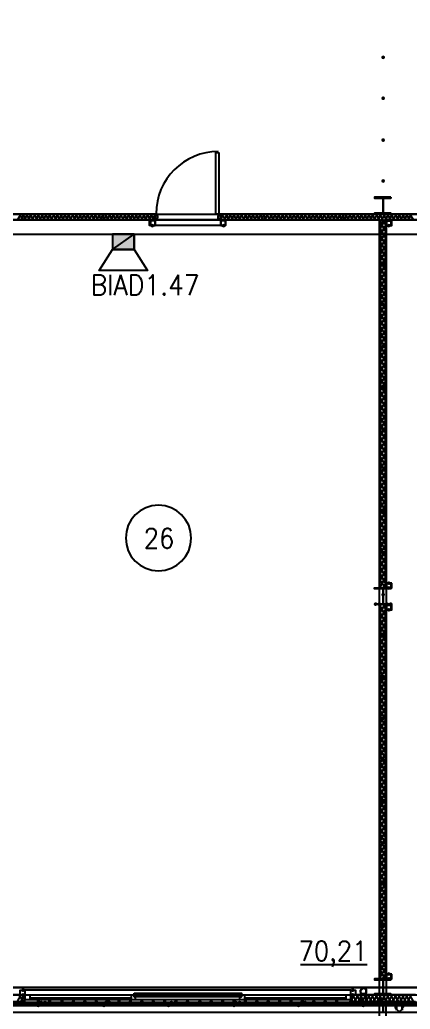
# Model space of a CAD drawing. Header units: millimetres. Extents: x 0 to 420, y 0 to 297.
# Drawn here: x 347.83 to 365.23, y 103.5 to 147.55 of the extents above; entities that cross this region are included whole.
import ezdxf

# ---------------------------------------------------------------- set-up
doc = ezdxf.new("R2010")
doc.units = ezdxf.units.MM
doc.layers.get('0').update_dxf_attribs({"linetype": 'CONTINUOUS'})
doc.styles.get("Standard").update_dxf_attribs({"font": 'STANDARD'})

msp = doc.modelspace()

# ---------------------------------------------------------------- hatches: boundary and pattern name
at = {"true_color": 0x000007}
for points in [[(364.109, 145.880667), (364.084129, 145.820871), (364.024333, 145.796), (363.964538, 145.820871), (363.939667, 145.880667), (363.964537, 145.940462), (364.024333, 145.965333), (364.084129, 145.940463)], [(364.109, 144.060333), (364.084129, 144.000537), (364.024333, 143.975667), (363.964538, 144.000537), (363.939667, 144.060333), (363.964537, 144.120129), (364.024333, 144.145), (364.084129, 144.120129)], [(364.109, 142.197667), (364.084129, 142.137871), (364.024333, 142.113), (363.964538, 142.137871), (363.939667, 142.197667), (363.964537, 142.257462), (364.024333, 142.282333), (364.084129, 142.257463)], [(364.109, 140.377333), (364.084129, 140.317537), (364.024333, 140.292667), (363.964538, 140.317537), (363.939667, 140.377333), (363.964537, 140.437129), (364.024333, 140.462), (364.084129, 140.437129)], [(353.822, 138.387667), (353.797129, 138.327871), (353.737333, 138.303), (353.677538, 138.327871), (353.652667, 138.387667), (353.677537, 138.447462), (353.737333, 138.472333), (353.797129, 138.447463)], [(356.997, 138.387667), (356.972129, 138.327871), (356.912333, 138.303), (356.852538, 138.327871), (356.827667, 138.387667), (356.852537, 138.447462), (356.912333, 138.472333), (356.972129, 138.447463)], [(364.109, 138.557), (364.084129, 138.497204), (364.024333, 138.472333), (363.964538, 138.497204), (363.939667, 138.557), (363.964537, 138.616796), (364.024333, 138.641667), (364.084129, 138.616796)], [(364.363, 138.387667), (364.338129, 138.327871), (364.278333, 138.303), (364.218538, 138.327871), (364.193667, 138.387667), (364.218537, 138.447462), (364.278333, 138.472333), (364.338129, 138.447463)], [(364.109, 136.694333), (364.084129, 136.634537), (364.024333, 136.609667), (363.964538, 136.634537), (363.939667, 136.694333), (363.964537, 136.754129), (364.024333, 136.779), (364.084129, 136.754129)], [(364.109, 134.874), (364.084129, 134.814204), (364.024333, 134.789333), (363.964538, 134.814204), (363.939667, 134.874), (363.964537, 134.933796), (364.024333, 134.958667), (364.084129, 134.933796)], [(364.109, 133.011333), (364.084129, 132.951537), (364.024333, 132.926667), (363.964538, 132.951537), (363.939667, 133.011333), (363.964537, 133.071129), (364.024333, 133.096), (364.084129, 133.071129)], [(364.109, 131.191), (364.084129, 131.131204), (364.024333, 131.106333), (363.964538, 131.131204), (363.939667, 131.191), (363.964537, 131.250796), (364.024333, 131.275667), (364.084129, 131.250796)], [(364.109, 129.328333), (364.084129, 129.268537), (364.024333, 129.243667), (363.964538, 129.268537), (363.939667, 129.328333), (363.964537, 129.388129), (364.024333, 129.413), (364.084129, 129.388129)], [(364.109, 127.508), (364.084129, 127.448204), (364.024333, 127.423333), (363.964538, 127.448204), (363.939667, 127.508), (363.964537, 127.567796), (364.024333, 127.592667), (364.084129, 127.567796)], [(364.109, 125.645333), (364.084129, 125.585538), (364.024333, 125.560667), (363.964538, 125.585538), (363.939667, 125.645333), (363.964537, 125.705129), (364.024333, 125.73), (364.084129, 125.705129)], [(364.109, 123.825), (364.084129, 123.765204), (364.024333, 123.740333), (363.964538, 123.765204), (363.939667, 123.825), (363.964537, 123.884796), (364.024333, 123.909667), (364.084129, 123.884796)], [(364.363, 122.470333), (364.338129, 122.410538), (364.278333, 122.385667), (364.218538, 122.410538), (364.193667, 122.470333), (364.218537, 122.530129), (364.278333, 122.555), (364.338129, 122.530129)], [(364.109, 121.962333), (364.084129, 121.902537), (364.024333, 121.877667), (363.964538, 121.902537), (363.939667, 121.962333), (363.964537, 122.022129), (364.024333, 122.047), (364.084129, 122.022129)], [(364.363, 122.258667), (364.338129, 122.198871), (364.278333, 122.174), (364.218538, 122.198871), (364.193667, 122.258667), (364.218537, 122.318462), (364.278333, 122.343333), (364.338129, 122.318463)], [(363.770333, 121.539), (363.745463, 121.479204), (363.685667, 121.454333), (363.625871, 121.479204), (363.601, 121.539), (363.625871, 121.598796), (363.685667, 121.623667), (363.745462, 121.598796)], [(363.939667, 121.539), (363.914796, 121.479204), (363.855, 121.454333), (363.795204, 121.479204), (363.770333, 121.539), (363.795204, 121.598796), (363.855, 121.623667), (363.914796, 121.598796)], [(364.278333, 121.539), (364.253462, 121.479204), (364.193667, 121.454333), (364.133871, 121.479204), (364.109, 121.539), (364.133871, 121.598796), (364.193667, 121.623667), (364.253462, 121.598796)], [(364.447667, 121.539), (364.422796, 121.479204), (364.363, 121.454333), (364.303204, 121.479204), (364.278333, 121.539), (364.303204, 121.598796), (364.363, 121.623667), (364.422796, 121.598796)], [(364.363, 121.285), (364.338129, 121.225204), (364.278333, 121.200333), (364.218538, 121.225204), (364.193667, 121.285), (364.218537, 121.344796), (364.278333, 121.369667), (364.338129, 121.344796)], [(364.109, 120.142), (364.084129, 120.082204), (364.024333, 120.057333), (363.964538, 120.082204), (363.939667, 120.142), (363.964537, 120.201796), (364.024333, 120.226667), (364.084129, 120.201796)], [(364.109, 118.279333), (364.084129, 118.219537), (364.024333, 118.194667), (363.964538, 118.219537), (363.939667, 118.279333), (363.964537, 118.339129), (364.024333, 118.364), (364.084129, 118.339129)], [(364.109, 116.459), (364.084129, 116.399204), (364.024333, 116.374333), (363.964538, 116.399204), (363.939667, 116.459), (363.964537, 116.518796), (364.024333, 116.543667), (364.084129, 116.518796)], [(364.109, 114.596333), (364.084129, 114.536537), (364.024333, 114.511667), (363.964538, 114.536537), (363.939667, 114.596333), (363.964537, 114.656129), (364.024333, 114.681), (364.084129, 114.656129)], [(364.109, 112.776), (364.084129, 112.716204), (364.024333, 112.691333), (363.964538, 112.716204), (363.939667, 112.776), (363.964537, 112.835796), (364.024333, 112.860667), (364.084129, 112.835796)], [(364.109, 110.913333), (364.084129, 110.853537), (364.024333, 110.828667), (363.964538, 110.853537), (363.939667, 110.913333), (363.964537, 110.973129), (364.024333, 110.998), (364.084129, 110.973129)], [(364.109, 109.093), (364.084129, 109.033204), (364.024333, 109.008333), (363.964538, 109.033204), (363.939667, 109.093), (363.964537, 109.152796), (364.024333, 109.177667), (364.084129, 109.152796)], [(364.109, 107.230333), (364.084129, 107.170538), (364.024333, 107.145667), (363.964538, 107.170538), (363.939667, 107.230333), (363.964537, 107.290129), (364.024333, 107.315), (364.084129, 107.290129)], [(364.109, 104.859667), (364.084129, 104.799871), (364.024333, 104.775), (363.964538, 104.799871), (363.939667, 104.859667), (363.964537, 104.919462), (364.024333, 104.944333), (364.084129, 104.919463)], [(364.363, 105.071333), (364.338129, 105.011537), (364.278333, 104.986667), (364.218538, 105.011537), (364.193667, 105.071333), (364.218537, 105.131129), (364.278333, 105.156), (364.338129, 105.131129)], [(364.363, 104.859667), (364.338129, 104.799871), (364.278333, 104.775), (364.218538, 104.799871), (364.193667, 104.859667), (364.218537, 104.919462), (364.278333, 104.944333), (364.338129, 104.919463)], [(348.064667, 104.351667), (348.039796, 104.291871), (347.98, 104.267), (347.920204, 104.291871), (347.895333, 104.351667), (347.920204, 104.411462), (347.98, 104.436333), (348.039796, 104.411463)], [(362.754333, 104.351667), (362.729462, 104.291871), (362.669667, 104.267), (362.609871, 104.291871), (362.585, 104.351667), (362.609871, 104.411462), (362.669667, 104.436333), (362.729462, 104.411463)], [(348.064667, 104.14), (348.039796, 104.080204), (347.98, 104.055333), (347.920204, 104.080204), (347.895333, 104.14), (347.920204, 104.199796), (347.98, 104.224667), (348.039796, 104.199796)], [(362.754333, 104.14), (362.729462, 104.080204), (362.669667, 104.055333), (362.609871, 104.080204), (362.585, 104.14), (362.609871, 104.199796), (362.669667, 104.224667), (362.729462, 104.199796)], [(348.742, 103.843667), (348.717129, 103.783871), (348.657333, 103.759), (348.597538, 103.783871), (348.572667, 103.843667), (348.597537, 103.903462), (348.657333, 103.928333), (348.717129, 103.903463)], [(349.25, 103.843667), (349.225129, 103.783871), (349.165333, 103.759), (349.105537, 103.783871), (349.080667, 103.843667), (349.105537, 103.903462), (349.165333, 103.928333), (349.225129, 103.903463)], [(349.800333, 103.843667), (349.775463, 103.783871), (349.715667, 103.759), (349.655871, 103.783871), (349.631, 103.843667), (349.655871, 103.903462), (349.715667, 103.928333), (349.775462, 103.903463)], [(350.308333, 103.843667), (350.283462, 103.783871), (350.223667, 103.759), (350.163871, 103.783871), (350.139, 103.843667), (350.163871, 103.903462), (350.223667, 103.928333), (350.283462, 103.903463)], [(350.816333, 103.843667), (350.791462, 103.783871), (350.731667, 103.759), (350.671871, 103.783871), (350.647, 103.843667), (350.671871, 103.903462), (350.731667, 103.928333), (350.791462, 103.903463)], [(351.324333, 103.843667), (351.299462, 103.783871), (351.239667, 103.759), (351.179871, 103.783871), (351.155, 103.843667), (351.179871, 103.903462), (351.239667, 103.928333), (351.299462, 103.903463)], [(351.832333, 103.843667), (351.807462, 103.783871), (351.747667, 103.759), (351.687871, 103.783871), (351.663, 103.843667), (351.687871, 103.903462), (351.747667, 103.928333), (351.807462, 103.903463)], [(352.340333, 103.843667), (352.315462, 103.783871), (352.255667, 103.759), (352.195871, 103.783871), (352.171, 103.843667), (352.195871, 103.903462), (352.255667, 103.928333), (352.315462, 103.903463)], [(352.848333, 103.843667), (352.823463, 103.783871), (352.763667, 103.759), (352.703871, 103.783871), (352.679, 103.843667), (352.703871, 103.903462), (352.763667, 103.928333), (352.823462, 103.903463)], [(353.356333, 103.843667), (353.331462, 103.783871), (353.271667, 103.759), (353.211871, 103.783871), (353.187, 103.843667), (353.211871, 103.903462), (353.271667, 103.928333), (353.331462, 103.903463)], [(353.864333, 103.843667), (353.839462, 103.783871), (353.779667, 103.759), (353.719871, 103.783871), (353.695, 103.843667), (353.719871, 103.903462), (353.779667, 103.928333), (353.839462, 103.903463)], [(354.372333, 103.843667), (354.347462, 103.783871), (354.287667, 103.759), (354.227871, 103.783871), (354.203, 103.843667), (354.227871, 103.903462), (354.287667, 103.928333), (354.347462, 103.903463)], [(354.880333, 103.843667), (354.855462, 103.783871), (354.795667, 103.759), (354.735871, 103.783871), (354.711, 103.843667), (354.735871, 103.903462), (354.795667, 103.928333), (354.855462, 103.903463)], [(355.388333, 103.843667), (355.363462, 103.783871), (355.303667, 103.759), (355.243871, 103.783871), (355.219, 103.843667), (355.243871, 103.903462), (355.303667, 103.928333), (355.363462, 103.903463)], [(355.938667, 103.843667), (355.913796, 103.783871), (355.854, 103.759), (355.794204, 103.783871), (355.769333, 103.843667), (355.794204, 103.903462), (355.854, 103.928333), (355.913796, 103.903463)], [(356.446667, 103.843667), (356.421796, 103.783871), (356.362, 103.759), (356.302204, 103.783871), (356.277333, 103.843667), (356.302204, 103.903462), (356.362, 103.928333), (356.421796, 103.903463)], [(356.954667, 103.843667), (356.929796, 103.783871), (356.87, 103.759), (356.810204, 103.783871), (356.785333, 103.843667), (356.810204, 103.903462), (356.87, 103.928333), (356.929796, 103.903463)], [(357.462667, 103.843667), (357.437796, 103.783871), (357.378, 103.759), (357.318204, 103.783871), (357.293333, 103.843667), (357.318204, 103.903462), (357.378, 103.928333), (357.437796, 103.903463)], [(357.970667, 103.843667), (357.945796, 103.783871), (357.886, 103.759), (357.826204, 103.783871), (357.801333, 103.843667), (357.826204, 103.903462), (357.886, 103.928333), (357.945796, 103.903463)], [(358.478667, 103.843667), (358.453796, 103.783871), (358.394, 103.759), (358.334204, 103.783871), (358.309333, 103.843667), (358.334204, 103.903462), (358.394, 103.928333), (358.453796, 103.903463)], [(358.986667, 103.843667), (358.961796, 103.783871), (358.902, 103.759), (358.842204, 103.783871), (358.817333, 103.843667), (358.842204, 103.903462), (358.902, 103.928333), (358.961796, 103.903463)], [(359.494667, 103.843667), (359.469796, 103.783871), (359.41, 103.759), (359.350204, 103.783871), (359.325333, 103.843667), (359.350204, 103.903462), (359.41, 103.928333), (359.469796, 103.903463)], [(360.002667, 103.843667), (359.977796, 103.783871), (359.918, 103.759), (359.858204, 103.783871), (359.833333, 103.843667), (359.858204, 103.903462), (359.918, 103.928333), (359.977796, 103.903463)], [(360.510667, 103.843667), (360.485796, 103.783871), (360.426, 103.759), (360.366204, 103.783871), (360.341333, 103.843667), (360.366204, 103.903462), (360.426, 103.928333), (360.485796, 103.903463)], [(361.018667, 103.843667), (360.993796, 103.783871), (360.934, 103.759), (360.874204, 103.783871), (360.849333, 103.843667), (360.874204, 103.903462), (360.934, 103.928333), (360.993796, 103.903463)], [(361.526667, 103.843667), (361.501796, 103.783871), (361.442, 103.759), (361.382204, 103.783871), (361.357333, 103.843667), (361.382204, 103.903462), (361.442, 103.928333), (361.501796, 103.903463)], [(362.034667, 103.843667), (362.009796, 103.783871), (361.95, 103.759), (361.890204, 103.783871), (361.865333, 103.843667), (361.890204, 103.903462), (361.95, 103.928333), (362.009796, 103.903463)], [(362.669667, 103.843667), (362.644796, 103.783871), (362.585, 103.759), (362.525204, 103.783871), (362.500333, 103.843667), (362.525204, 103.903462), (362.585, 103.928333), (362.644796, 103.903463)]]:
    msp.add_hatch(color=0, dxfattribs=at).paths.add_polyline_path(points, flags=0)
at = {"true_color": 0x000052}
h = msp.add_hatch(color=0, dxfattribs=at)
h.paths.add_polyline_path([(352.933, 137.329333), (351.959334, 137.329333), (352.933, 138.006666)], flags=0)
h.paths.add_polyline_path([(351.959334, 137.329333), (352.933, 138.006666), (351.959334, 138.006666)], flags=0)
at = {"true_color": 0x000007}
h = msp.add_hatch(color=0, dxfattribs=at)
h.paths.add_polyline_path([(381.973667, 103.674333), (119.972667, 103.674333), (381.973667, 103.801333)], flags=0)
h.paths.add_polyline_path([(119.972667, 103.674333), (381.973667, 103.801333), (119.972667, 103.801333)], flags=0)
at = {"true_color": 0x0000fe}
for points in [[(348.742, 103.674333), (348.717129, 103.614537), (348.657333, 103.589667), (348.597538, 103.614537), (348.572667, 103.674333), (348.597537, 103.734129), (348.657333, 103.759), (348.717129, 103.734129)], [(348.869, 103.801333), (348.844129, 103.741537), (348.784333, 103.716667), (348.724538, 103.741537), (348.699667, 103.801333), (348.724537, 103.861129), (348.784333, 103.886), (348.844129, 103.861129)], [(349.038333, 103.801333), (349.013462, 103.741537), (348.953667, 103.716667), (348.893871, 103.741537), (348.869, 103.801333), (348.893871, 103.861129), (348.953667, 103.886), (349.013462, 103.861129)], [(349.038333, 103.801333), (349.013462, 103.741537), (348.953667, 103.716667), (348.893871, 103.741537), (348.869, 103.801333), (348.893871, 103.861129), (348.953667, 103.886), (349.013462, 103.861129)], [(351.663, 103.674333), (351.638129, 103.614537), (351.578333, 103.589667), (351.518537, 103.614537), (351.493667, 103.674333), (351.518537, 103.734129), (351.578333, 103.759), (351.638129, 103.734129)], [(351.747667, 103.801333), (351.722796, 103.741537), (351.663, 103.716667), (351.603204, 103.741537), (351.578333, 103.801333), (351.603204, 103.861129), (351.663, 103.886), (351.722796, 103.861129)], [(351.917, 103.801333), (351.892129, 103.741537), (351.832333, 103.716667), (351.772538, 103.741537), (351.747667, 103.801333), (351.772537, 103.861129), (351.832333, 103.886), (351.892129, 103.861129)], [(351.917, 103.801333), (351.892129, 103.741537), (351.832333, 103.716667), (351.772538, 103.741537), (351.747667, 103.801333), (351.772537, 103.861129), (351.832333, 103.886), (351.892129, 103.861129)], [(354.541667, 103.674333), (354.516796, 103.614537), (354.457, 103.589667), (354.397204, 103.614537), (354.372333, 103.674333), (354.397204, 103.734129), (354.457, 103.759), (354.516796, 103.734129)], [(354.668667, 103.801333), (354.643796, 103.741537), (354.584, 103.716667), (354.524204, 103.741537), (354.499333, 103.801333), (354.524204, 103.861129), (354.584, 103.886), (354.643796, 103.861129)], [(354.838, 103.801333), (354.813129, 103.741537), (354.753333, 103.716667), (354.693537, 103.741537), (354.668667, 103.801333), (354.693537, 103.861129), (354.753333, 103.886), (354.813129, 103.861129)], [(354.838, 103.801333), (354.813129, 103.741537), (354.753333, 103.716667), (354.693537, 103.741537), (354.668667, 103.801333), (354.693537, 103.861129), (354.753333, 103.886), (354.813129, 103.861129)], [(357.462667, 103.674333), (357.437796, 103.614537), (357.378, 103.589667), (357.318204, 103.614537), (357.293333, 103.674333), (357.318204, 103.734129), (357.378, 103.759), (357.437796, 103.734129)], [(357.547333, 103.801333), (357.522462, 103.741537), (357.462667, 103.716667), (357.402871, 103.741537), (357.378, 103.801333), (357.402871, 103.861129), (357.462667, 103.886), (357.522462, 103.861129)], [(357.716667, 103.801333), (357.691796, 103.741537), (357.632, 103.716667), (357.572204, 103.741537), (357.547333, 103.801333), (357.572204, 103.861129), (357.632, 103.886), (357.691796, 103.861129)], [(357.716667, 103.801333), (357.691796, 103.741537), (357.632, 103.716667), (357.572204, 103.741537), (357.547333, 103.801333), (357.572204, 103.861129), (357.632, 103.886), (357.691796, 103.861129)], [(360.341333, 103.674333), (360.316462, 103.614537), (360.256667, 103.589667), (360.196871, 103.614537), (360.172, 103.674333), (360.196871, 103.734129), (360.256667, 103.759), (360.316462, 103.734129)], [(360.468333, 103.801333), (360.443463, 103.741537), (360.383667, 103.716667), (360.323871, 103.741537), (360.299, 103.801333), (360.323871, 103.861129), (360.383667, 103.886), (360.443462, 103.861129)], [(360.637667, 103.801333), (360.612796, 103.741537), (360.553, 103.716667), (360.493204, 103.741537), (360.468333, 103.801333), (360.493204, 103.861129), (360.553, 103.886), (360.612796, 103.861129)], [(360.637667, 103.801333), (360.612796, 103.741537), (360.553, 103.716667), (360.493204, 103.741537), (360.468333, 103.801333), (360.493204, 103.861129), (360.553, 103.886), (360.612796, 103.861129)], [(363.22, 103.674333), (363.195129, 103.614537), (363.135333, 103.589667), (363.075538, 103.614537), (363.050667, 103.674333), (363.075537, 103.734129), (363.135333, 103.759), (363.195129, 103.734129)], [(363.347, 103.801333), (363.322129, 103.741537), (363.262333, 103.716667), (363.202538, 103.741537), (363.177667, 103.801333), (363.202537, 103.861129), (363.262333, 103.886), (363.322129, 103.861129)], [(363.516333, 103.801333), (363.491463, 103.741537), (363.431667, 103.716667), (363.371871, 103.741537), (363.347, 103.801333), (363.371871, 103.861129), (363.431667, 103.886), (363.491462, 103.861129)], [(363.516333, 103.801333), (363.491463, 103.741537), (363.431667, 103.716667), (363.371871, 103.741537), (363.347, 103.801333), (363.371871, 103.861129), (363.431667, 103.886), (363.491462, 103.861129)]]:
    msp.add_hatch(color=0, dxfattribs=at).paths.add_polyline_path(points, flags=0)

# ---------------------------------------------------------------- linework, layer by layer
at = {"color": 0, "true_color": 0x000007}
for points in [[(393.361333, 220.810667), (259.291667, 220.810667), (259.291667, 189.780333), (242.612333, 189.780333), (242.612333, 220.810667), (108.585, 220.810667), (108.585, 104.14), (242.654667, 104.14), (242.654667, 135.128), (259.291667, 135.128), (259.291667, 104.14), (393.361333, 104.14)], [(242.612333, 220.429667), (242.612333, 189.780333), (259.291667, 189.780333), (259.291667, 220.429667), (393.022667, 220.429667), (393.022667, 104.478667), (259.291667, 104.478667), (259.291667, 135.128), (242.654667, 135.128), (242.654667, 104.478667), (108.923667, 104.478667), (108.923667, 220.429667)], [(356.700667, 141.647333), (356.700667, 138.895667), (356.573667, 138.895667), (356.573667, 141.647333)], [(364.363, 139.657667), (363.643333, 139.657667), (363.643333, 139.615333), (364.024333, 139.615333), (364.024333, 138.938), (363.643333, 138.938), (363.643333, 138.895667), (364.363, 138.895667), (364.363, 138.938), (364.024333, 138.938), (364.024333, 139.615333), (364.363, 139.615333)], [(353.991333, 138.726333), (353.991333, 138.811), (353.949, 138.811), (353.949, 138.895667), (353.864333, 138.895667), (353.864333, 138.726333)], [(356.785333, 138.726333), (356.785333, 138.895667), (356.700667, 138.895667), (356.700667, 138.811), (356.658333, 138.811), (356.658333, 138.726333)], [(353.610333, 138.641667), (353.864333, 138.641667), (353.864333, 138.387667), (353.610333, 138.387667)], [(353.652667, 138.599333), (353.652667, 138.387667), (353.864333, 138.387667), (353.864333, 138.599333)], [(356.785333, 138.641667), (356.997, 138.641667), (356.997, 138.387667), (356.785333, 138.387667)], [(356.785333, 138.599333), (356.785333, 138.387667), (356.997, 138.387667), (356.997, 138.599333)], [(364.405333, 138.641667), (364.151333, 138.641667), (364.151333, 138.387667), (364.405333, 138.387667)], [(364.363, 138.599333), (364.363, 138.387667), (364.193667, 138.387667), (364.193667, 138.599333)], [(364.405333, 122.470333), (364.151333, 122.470333), (364.151333, 122.258667), (364.405333, 122.258667)], [(364.363, 122.470333), (364.363, 122.258667), (364.193667, 122.258667), (364.193667, 122.470333)], [(364.363, 121.539), (363.643333, 121.539), (364.024333, 121.539), (364.024333, 122.216333), (363.643333, 122.216333), (363.643333, 122.258667), (364.363, 122.258667), (364.363, 122.216333), (364.024333, 122.216333), (364.024333, 121.539)], [(363.855, 121.539), (363.855, 104.859667), (364.151333, 104.859667), (364.151333, 121.539)], [(364.405333, 121.539), (364.151333, 121.539), (364.151333, 121.285), (364.405333, 121.285)], [(364.363, 121.496667), (364.363, 121.285), (364.193667, 121.285), (364.193667, 121.496667)], [(364.363, 104.859667), (363.643333, 104.859667), (363.643333, 104.817333), (364.024333, 104.817333), (364.024333, 104.182333), (363.643333, 104.182333), (363.643333, 104.14), (364.363, 104.14), (364.363, 104.182333), (364.024333, 104.182333), (364.024333, 104.817333), (364.363, 104.817333)], [(364.405333, 105.071333), (364.151333, 105.071333), (364.151333, 104.859667), (364.405333, 104.859667)], [(364.363, 105.071333), (364.363, 104.859667), (364.193667, 104.859667), (364.193667, 105.071333)], [(363.008333, 104.309333), (363.008333, 104.351667), (363.050667, 104.351667), (363.050667, 104.394), (363.093, 104.394), (363.093, 104.436333), (363.135333, 104.436333), (363.177667, 104.436333), (363.22, 104.436333), (363.22, 104.394), (363.262333, 104.394), (363.262333, 104.351667), (363.262333, 104.309333), (363.262333, 104.267), (363.262333, 104.224667), (363.22, 104.224667), (363.22, 104.182333), (363.177667, 104.182333), (363.135333, 104.182333), (363.093, 104.182333), (363.050667, 104.224667), (363.008333, 104.267), (363.008333, 104.309333), (363.008333, 104.267), (363.050667, 104.224667), (363.093, 104.182333), (363.135333, 104.182333), (363.177667, 104.182333), (363.22, 104.182333), (363.22, 104.224667), (363.262333, 104.224667), (363.262333, 104.267), (363.262333, 104.309333), (363.262333, 104.351667), (363.262333, 104.394), (363.22, 104.394), (363.22, 104.436333), (363.177667, 104.436333), (363.135333, 104.436333), (363.093, 104.436333), (363.093, 104.394), (363.050667, 104.394), (363.050667, 104.351667), (363.008333, 104.351667)], [(363.262333, 104.309333), (363.262333, 104.351667), (363.262333, 104.394), (363.22, 104.394), (363.22, 104.436333), (363.177667, 104.436333), (363.135333, 104.436333), (363.093, 104.436333), (363.093, 104.394), (363.050667, 104.394), (363.050667, 104.351667), (363.008333, 104.351667), (363.008333, 104.309333), (363.008333, 104.267), (363.050667, 104.224667), (363.093, 104.182333), (363.135333, 104.182333), (363.177667, 104.182333), (363.22, 104.182333), (363.22, 104.224667), (363.262333, 104.224667), (363.262333, 104.267)], [(347.853, 104.351667), (348.064667, 104.351667), (348.064667, 104.14), (347.853, 104.14), (347.853, 104.351667), (348.064667, 104.351667), (348.064667, 104.14), (347.853, 104.14)], [(348.064667, 104.14), (348.064667, 103.928333)], [(352.933, 104.224667), (353.06, 104.224667), (353.06, 104.055333), (352.933, 104.055333)], [(357.716667, 104.055333), (357.589667, 104.055333), (357.589667, 104.224667), (357.716667, 104.224667)], [(362.585, 104.351667), (362.796667, 104.351667), (362.796667, 104.14), (362.585, 104.14), (362.585, 104.351667), (362.796667, 104.351667), (362.796667, 104.14), (362.585, 104.14)], [(362.585, 104.14), (362.585, 103.928333)], [(364.024333, 103.970667), (364.066667, 103.970667), (364.109, 103.970667), (364.151333, 103.928333), (364.151333, 103.886), (364.151333, 103.843667), (364.109, 103.801333), (364.066667, 103.801333), (364.024333, 103.801333), (363.982, 103.801333), (363.939667, 103.801333), (363.897333, 103.801333), (363.897333, 103.843667), (363.855, 103.886), (363.897333, 103.928333), (363.897333, 103.970667), (363.939667, 103.970667), (363.982, 103.970667)], [(381.973667, 103.674333), (119.972667, 103.674333), (381.973667, 103.801333)], [(119.972667, 103.674333), (381.973667, 103.801333), (119.972667, 103.801333)], [(364.024333, 103.759), (346.625333, 103.759), (346.625333, 103.378), (364.024333, 103.378)], [(363.008333, 103.759), (363.050667, 103.759), (363.050667, 103.716667), (363.093, 103.716667), (363.135333, 103.716667), (363.177667, 103.716667), (363.22, 103.716667), (363.262333, 103.759), (363.22, 103.759), (363.177667, 103.759), (363.135333, 103.759), (363.093, 103.759), (363.050667, 103.759)], [(381.762, 103.759), (364.024333, 103.759), (364.024333, 103.378), (381.762, 103.378)], [(364.617, 103.589667), (364.617, 103.547333), (364.617, 103.505), (364.659333, 103.462667), (364.701667, 103.420333), (364.744, 103.420333), (364.786333, 103.420333), (364.828667, 103.462667), (364.871, 103.505), (364.871, 103.547333), (364.871, 103.589667), (364.871, 103.632), (364.871, 103.674333), (364.828667, 103.674333), (364.828667, 103.716667), (364.786333, 103.716667), (364.744, 103.716667), (364.701667, 103.716667), (364.659333, 103.716667), (364.659333, 103.674333), (364.617, 103.674333), (364.617, 103.632)], [(364.871, 103.589667), (364.871, 103.632), (364.871, 103.674333), (364.828667, 103.674333), (364.828667, 103.716667), (364.786333, 103.716667), (364.744, 103.716667), (364.701667, 103.716667), (364.659333, 103.716667), (364.659333, 103.674333), (364.617, 103.674333), (364.617, 103.632), (364.617, 103.589667), (364.617, 103.547333), (364.617, 103.505), (364.659333, 103.462667), (364.701667, 103.420333), (364.744, 103.420333), (364.786333, 103.420333), (364.828667, 103.462667), (364.871, 103.505), (364.871, 103.547333)]]:
    msp.add_lwpolyline(points, close=True, dxfattribs=at)
at = {"color": 0, "true_color": 0x0000fe}
msp.add_lwpolyline([(242.612333, 220.429667), (108.923667, 220.429667), (108.923667, 104.478667), (242.654667, 104.478667), (242.654667, 135.128), (259.291667, 135.128), (259.291667, 104.478667), (393.022667, 104.478667), (393.022667, 220.429667), (259.291667, 220.429667), (259.291667, 189.780333), (242.612333, 189.780333)], close=True, dxfattribs=at)
at = {"color": 0, "true_color": 0x000005}
msp.add_lwpolyline([(133.011334, 138.006666), (237.236001, 138.006666), (243.924667, 138.006666), (243.924667, 144.060333), (260.942667, 144.060333), (260.942667, 138.006666), (372.745, 138.006666), (372.745, 186.732333), (265.091334, 186.732333), (258.487334, 186.732333), (258.487334, 163.279666), (257.979334, 163.279666), (257.979334, 181.017333), (251.079001, 181.017333), (240.453334, 181.017333), (240.453334, 202.988333), (236.177667, 202.988333), (235.204001, 202.988333), (222.800334, 202.988333), (222.800334, 186.732333), (125.560668, 186.732333)], dxfattribs=at)
at = {"color": 0, "true_color": 0x000008}
msp.add_lwpolyline([(380.746, 138.895667), (380.746, 186.012667), (259.291667, 186.012667), (259.291667, 138.895667)], close=True, dxfattribs=at)
at = {"color": 0, "true_color": 0x000007}
for points in [[(356.6795, 141.689667), (356.395991, 141.675351), (356.120673, 141.633333), (355.854939, 141.565007), (355.600182, 141.471766), (355.357796, 141.355004), (355.129176, 141.216114), (354.915714, 141.056491), (354.718805, 140.877528), (354.539842, 140.680619), (354.380219, 140.467157), (354.24133, 140.238537), (354.124568, 139.996151), (354.031326, 139.741395), (353.963, 139.47566), (353.920982, 139.200342), (353.906667, 138.916833)], [(363.685667, 139.657667), (363.685667, 139.615333)], [(363.855, 139.657667), (363.855, 139.615333)], [(364.024333, 139.657667), (364.024333, 138.895667)], [(364.193667, 139.657667), (364.193667, 139.615333)], [(364.363, 139.657667), (364.363, 139.615333)], [(353.864333, 138.895667), (339.386333, 138.895667)], [(347.726, 138.641667), (347.895333, 138.895667)], [(347.98, 138.641667), (347.810667, 138.895667)], [(347.895333, 138.641667), (348.022333, 138.895667)], [(348.107, 138.641667), (347.98, 138.895667)], [(348.022333, 138.641667), (348.191667, 138.895667)], [(348.276333, 138.641667), (348.107, 138.895667)], [(348.191667, 138.641667), (348.361, 138.895667)], [(348.445667, 138.641667), (348.276333, 138.895667)], [(348.361, 138.641667), (348.530333, 138.895667)], [(348.615, 138.641667), (348.445667, 138.895667)], [(348.530333, 138.641667), (348.699667, 138.895667)], [(348.784333, 138.641667), (348.615, 138.895667)], [(348.699667, 138.641667), (348.869, 138.895667)], [(348.953667, 138.641667), (348.784333, 138.895667)], [(348.869, 138.641667), (349.038333, 138.895667)], [(349.123, 138.641667), (348.953667, 138.895667)], [(349.038333, 138.641667), (349.207667, 138.895667)], [(349.292333, 138.641667), (349.123, 138.895667)], [(349.207667, 138.641667), (349.377, 138.895667)], [(349.461667, 138.641667), (349.292333, 138.895667)], [(349.377, 138.641667), (349.546333, 138.895667)], [(349.631, 138.641667), (349.461667, 138.895667)], [(349.546333, 138.641667), (349.715667, 138.895667)], [(349.800333, 138.641667), (349.631, 138.895667)], [(349.715667, 138.641667), (349.885, 138.895667)], [(349.969667, 138.641667), (349.800333, 138.895667)], [(349.885, 138.641667), (350.054333, 138.895667)], [(350.139, 138.641667), (349.969667, 138.895667)], [(350.054333, 138.641667), (350.223667, 138.895667)], [(350.308333, 138.641667), (350.139, 138.895667)], [(350.223667, 138.641667), (350.393, 138.895667)], [(350.477667, 138.641667), (350.308333, 138.895667)], [(350.393, 138.641667), (350.562333, 138.895667)], [(350.647, 138.641667), (350.477667, 138.895667)], [(350.562333, 138.641667), (350.731667, 138.895667)], [(350.816333, 138.641667), (350.647, 138.895667)], [(350.731667, 138.641667), (350.901, 138.895667)], [(350.985667, 138.641667), (350.816333, 138.895667)], [(350.901, 138.641667), (351.070333, 138.895667)], [(351.155, 138.641667), (350.985667, 138.895667)], [(351.070333, 138.641667), (351.239667, 138.895667)], [(351.324333, 138.641667), (351.155, 138.895667)], [(351.239667, 138.641667), (351.409, 138.895667)], [(351.493667, 138.641667), (351.324333, 138.895667)], [(351.409, 138.641667), (351.578333, 138.895667)], [(351.620667, 138.641667), (351.493667, 138.895667)], [(351.578333, 138.641667), (351.705333, 138.895667)], [(351.79, 138.641667), (351.620667, 138.895667)], [(351.705333, 138.641667), (351.874667, 138.895667)], [(351.959333, 138.641667), (351.79, 138.895667)], [(351.874667, 138.641667), (352.044, 138.895667)], [(352.128667, 138.641667), (351.959333, 138.895667)], [(352.044, 138.641667), (352.213333, 138.895667)], [(352.298, 138.641667), (352.128667, 138.895667)], [(352.213333, 138.641667), (352.382667, 138.895667)], [(352.467333, 138.641667), (352.298, 138.895667)], [(352.382667, 138.641667), (352.552, 138.895667)], [(352.636667, 138.641667), (352.467333, 138.895667)], [(352.552, 138.641667), (352.721333, 138.895667)], [(352.806, 138.641667), (352.636667, 138.895667)], [(352.721333, 138.641667), (352.890667, 138.895667)], [(352.975333, 138.641667), (352.806, 138.895667)], [(352.890667, 138.641667), (353.06, 138.895667)], [(353.144667, 138.641667), (352.975333, 138.895667)], [(353.06, 138.641667), (353.229333, 138.895667)], [(353.314, 138.641667), (353.144667, 138.895667)], [(353.229333, 138.641667), (353.398667, 138.895667)], [(353.483333, 138.641667), (353.314, 138.895667)], [(353.398667, 138.641667), (353.568, 138.895667)], [(353.652667, 138.641667), (353.483333, 138.895667)], [(353.568, 138.641667), (353.737333, 138.895667)], [(353.822, 138.641667), (353.652667, 138.895667)], [(353.737333, 138.641667), (353.864333, 138.853333)], [(353.864333, 138.853333), (353.822, 138.895667)], [(353.864333, 138.895667), (353.864333, 138.726333), (353.864333, 138.641667)], [(353.864333, 138.641667), (353.864333, 138.726333), (353.864333, 138.895667), (353.864333, 138.726333)], [(356.785333, 138.684), (356.912333, 138.895667)], [(356.785333, 138.895667), (356.785333, 138.726333), (356.785333, 138.641667)], [(356.785333, 138.641667), (356.785333, 138.726333), (356.785333, 138.895667), (356.785333, 138.726333)], [(371.263333, 138.895667), (356.785333, 138.895667)], [(356.997, 138.641667), (356.827667, 138.895667)], [(356.912333, 138.641667), (357.081667, 138.895667)], [(357.166333, 138.641667), (356.997, 138.895667)], [(357.081667, 138.641667), (357.251, 138.895667)], [(357.335667, 138.641667), (357.166333, 138.895667)], [(357.251, 138.641667), (357.420333, 138.895667)], [(357.505, 138.641667), (357.335667, 138.895667)], [(357.420333, 138.641667), (357.589667, 138.895667)], [(357.674333, 138.641667), (357.505, 138.895667)], [(357.589667, 138.641667), (357.759, 138.895667)], [(357.843667, 138.641667), (357.674333, 138.895667)], [(357.759, 138.641667), (357.928333, 138.895667)], [(358.013, 138.641667), (357.843667, 138.895667)], [(357.928333, 138.641667), (358.097667, 138.895667)], [(358.182333, 138.641667), (358.013, 138.895667)], [(358.097667, 138.641667), (358.267, 138.895667)], [(358.351667, 138.641667), (358.182333, 138.895667)], [(358.267, 138.641667), (358.436333, 138.895667)], [(358.521, 138.641667), (358.351667, 138.895667)], [(358.436333, 138.641667), (358.605667, 138.895667)], [(358.690333, 138.641667), (358.521, 138.895667)], [(358.605667, 138.641667), (358.732667, 138.895667)], [(358.817333, 138.641667), (358.690333, 138.895667)], [(358.732667, 138.641667), (358.902, 138.895667)], [(358.986667, 138.641667), (358.817333, 138.895667)], [(358.902, 138.641667), (359.071333, 138.895667)], [(359.156, 138.641667), (358.986667, 138.895667)], [(359.071333, 138.641667), (359.240667, 138.895667)], [(359.325333, 138.641667), (359.156, 138.895667)], [(359.240667, 138.641667), (359.41, 138.895667)], [(359.494667, 138.641667), (359.325333, 138.895667)], [(359.41, 138.641667), (359.579333, 138.895667)], [(359.664, 138.641667), (359.494667, 138.895667)], [(359.579333, 138.641667), (359.748667, 138.895667)], [(359.833333, 138.641667), (359.664, 138.895667)], [(359.748667, 138.641667), (359.918, 138.895667)], [(360.002667, 138.641667), (359.833333, 138.895667)], [(359.918, 138.641667), (360.087333, 138.895667)], [(360.172, 138.641667), (360.002667, 138.895667)], [(360.087333, 138.641667), (360.256667, 138.895667)], [(360.341333, 138.641667), (360.172, 138.895667)], [(360.256667, 138.641667), (360.426, 138.895667)], [(360.510667, 138.641667), (360.341333, 138.895667)], [(360.426, 138.641667), (360.595333, 138.895667)], [(360.68, 138.641667), (360.510667, 138.895667)], [(360.595333, 138.641667), (360.764667, 138.895667)], [(360.849333, 138.641667), (360.68, 138.895667)], [(360.764667, 138.641667), (360.934, 138.895667)], [(361.018667, 138.641667), (360.849333, 138.895667)], [(360.934, 138.641667), (361.103333, 138.895667)], [(361.188, 138.641667), (361.018667, 138.895667)], [(361.103333, 138.641667), (361.272667, 138.895667)], [(361.357333, 138.641667), (361.188, 138.895667)], [(361.272667, 138.641667), (361.442, 138.895667)], [(361.526667, 138.641667), (361.357333, 138.895667)], [(361.442, 138.641667), (361.611333, 138.895667)], [(361.696, 138.641667), (361.526667, 138.895667)], [(361.611333, 138.641667), (361.780667, 138.895667)], [(361.865333, 138.641667), (361.696, 138.895667)], [(361.780667, 138.641667), (361.95, 138.895667)], [(362.034667, 138.641667), (361.865333, 138.895667)], [(361.95, 138.641667), (362.119333, 138.895667)], [(362.204, 138.641667), (362.034667, 138.895667)], [(362.119333, 138.641667), (362.288667, 138.895667)], [(362.331, 138.641667), (362.204, 138.895667)], [(362.288667, 138.641667), (362.415667, 138.895667)], [(362.500333, 138.641667), (362.331, 138.895667)], [(362.415667, 138.641667), (362.585, 138.895667)], [(362.669667, 138.641667), (362.500333, 138.895667)], [(362.585, 138.641667), (362.754333, 138.895667)], [(362.839, 138.641667), (362.669667, 138.895667)], [(362.754333, 138.641667), (362.923667, 138.895667)], [(363.008333, 138.641667), (362.839, 138.895667)], [(362.923667, 138.641667), (363.093, 138.895667)], [(363.177667, 138.641667), (363.008333, 138.895667)], [(363.093, 138.641667), (363.262333, 138.895667)], [(363.347, 138.641667), (363.177667, 138.895667)], [(363.262333, 138.641667), (363.431667, 138.895667)], [(363.516333, 138.641667), (363.347, 138.895667)], [(363.431667, 138.641667), (363.601, 138.895667)], [(363.685667, 138.641667), (363.516333, 138.895667)], [(363.601, 138.641667), (363.770333, 138.895667)], [(363.685667, 138.938), (363.685667, 138.895667)], [(363.855, 138.641667), (363.685667, 138.895667)], [(363.770333, 138.641667), (363.939667, 138.895667)], [(363.855, 138.938), (363.855, 138.895667)], [(364.024333, 138.641667), (363.855, 138.895667)], [(363.939667, 138.641667), (364.109, 138.895667)], [(364.193667, 138.641667), (364.024333, 138.895667)], [(364.109, 138.641667), (364.278333, 138.895667)], [(364.193667, 138.938), (364.193667, 138.895667)], [(364.363, 138.641667), (364.193667, 138.895667)], [(364.278333, 138.641667), (364.447667, 138.895667)], [(364.363, 138.938), (364.363, 138.895667)], [(364.532333, 138.641667), (364.363, 138.895667)], [(364.447667, 138.641667), (364.617, 138.895667)], [(364.701667, 138.641667), (364.532333, 138.895667)], [(364.617, 138.641667), (364.786333, 138.895667)], [(364.871, 138.641667), (364.701667, 138.895667)], [(364.786333, 138.641667), (364.955667, 138.895667)], [(365.040333, 138.641667), (364.871, 138.895667)], [(364.955667, 138.641667), (365.125, 138.895667)], [(365.209667, 138.641667), (365.040333, 138.895667)], [(365.125, 138.641667), (365.294333, 138.895667)], [(365.379, 138.641667), (365.209667, 138.895667)], [(346.752333, 138.641667), (353.864333, 138.641667)], [(353.737333, 138.641667), (353.737333, 138.599333)], [(353.864333, 138.514667), (353.864333, 138.641667), (355.303667, 138.641667)], [(355.303667, 138.387667), (353.864333, 138.387667), (353.864333, 138.514667)], [(355.303667, 138.641667), (356.785333, 138.641667), (356.785333, 138.514667)], [(356.785333, 138.514667), (356.785333, 138.387667), (355.303667, 138.387667)], [(356.827667, 138.641667), (356.785333, 138.684)], [(356.785333, 138.641667), (363.855, 138.641667)], [(356.912333, 138.641667), (356.912333, 138.599333)], [(363.855, 138.514667), (363.939667, 138.641667)], [(363.855, 138.218333), (364.109, 138.641667)], [(363.855, 138.641667), (363.855, 122.258667), (364.151333, 122.258667), (364.151333, 138.641667)], [(364.151333, 138.091333), (363.855, 138.599333)], [(363.855, 137.922), (364.151333, 138.43)], [(364.151333, 138.387667), (364.024333, 138.641667)], [(364.151333, 138.641667), (371.263333, 138.641667)], [(364.278333, 138.641667), (364.278333, 138.599333)], [(364.151333, 137.795), (363.855, 138.303)], [(363.855, 137.625667), (364.151333, 138.133667)], [(364.151333, 137.498667), (363.855, 138.006667)], [(363.855, 137.329333), (364.151333, 137.837333)], [(364.151333, 137.244667), (363.855, 137.710333)], [(363.855, 137.075333), (364.151333, 137.541)], [(364.151333, 136.948333), (363.855, 137.456333)], [(363.855, 136.779), (364.151333, 137.287)], [(364.151333, 136.652), (363.855, 137.16)], [(363.855, 136.482667), (364.151333, 136.990667)], [(364.151333, 136.355667), (363.855, 136.863667)], [(363.855, 136.186333), (364.151333, 136.694333)], [(364.151333, 136.059333), (363.855, 136.567333)], [(363.855, 135.89), (364.151333, 136.398)], [(364.151333, 135.763), (363.855, 136.271)], [(363.855, 135.593667), (364.151333, 136.101667)], [(364.151333, 135.466667), (363.855, 135.974667)], [(363.855, 135.297333), (364.151333, 135.805333)], [(364.151333, 135.212667), (363.855, 135.678333)], [(363.855, 135.043333), (364.151333, 135.509)], [(364.151333, 134.916333), (363.855, 135.424333)], [(363.855, 134.747), (364.151333, 135.255)], [(364.151333, 134.62), (363.855, 135.128)], [(363.855, 134.450667), (364.151333, 134.958667)], [(364.151333, 134.323667), (363.855, 134.831667)], [(363.855, 134.154333), (364.151333, 134.662333)], [(364.151333, 134.027333), (363.855, 134.535333)], [(363.855, 133.858), (364.151333, 134.366)], [(364.151333, 133.731), (363.855, 134.239)], [(363.855, 133.561667), (364.151333, 134.069667)], [(364.151333, 133.477), (363.855, 133.942667)], [(363.855, 133.307667), (364.151333, 133.773333)], [(364.151333, 133.180667), (363.855, 133.688667)], [(363.855, 133.011333), (364.151333, 133.519333)], [(364.151333, 132.884333), (363.855, 133.392333)], [(363.855, 132.715), (364.151333, 133.223)], [(364.151333, 132.588), (363.855, 133.096)], [(363.855, 132.418667), (364.151333, 132.926667)], [(364.151333, 132.291667), (363.855, 132.799667)], [(363.855, 132.122333), (364.151333, 132.630333)], [(364.151333, 131.995333), (363.855, 132.503333)], [(363.855, 131.826), (364.151333, 132.334)], [(364.151333, 131.699), (363.855, 132.207)], [(363.855, 131.529667), (364.151333, 132.037667)], [(364.151333, 131.445), (363.855, 131.910667)], [(363.855, 131.275667), (364.151333, 131.741333)], [(364.151333, 131.148667), (363.855, 131.656667)], [(363.855, 130.979333), (364.151333, 131.487333)], [(364.151333, 130.852333), (363.855, 131.360333)], [(363.855, 130.683), (364.151333, 131.191)], [(364.151333, 130.556), (363.855, 131.064)], [(363.855, 130.386667), (364.151333, 130.894667)], [(364.151333, 130.259667), (363.855, 130.767667)], [(363.855, 130.090333), (364.151333, 130.598333)], [(364.151333, 129.963333), (363.855, 130.471333)], [(363.855, 129.794), (364.151333, 130.302)], [(364.151333, 129.709333), (363.855, 130.175)], [(363.855, 129.54), (364.151333, 130.005667)], [(364.151333, 129.413), (363.855, 129.921)], [(363.855, 129.243667), (364.151333, 129.751667)], [(364.151333, 129.116667), (363.855, 129.624667)], [(363.855, 128.947333), (364.151333, 129.455333)], [(364.151333, 128.820333), (363.855, 129.328333)], [(363.855, 128.651), (364.151333, 129.159)], [(364.151333, 128.524), (363.855, 129.032)], [(363.855, 128.354667), (364.151333, 128.862667)], [(364.151333, 128.227667), (363.855, 128.735667)], [(363.855, 128.058333), (364.151333, 128.566333)], [(364.151333, 127.931333), (363.855, 128.439333)], [(363.855, 127.762), (364.151333, 128.27)], [(364.151333, 127.677333), (363.855, 128.143)], [(363.855, 127.508), (364.151333, 127.973667)], [(364.151333, 127.381), (363.855, 127.889)], [(363.855, 127.211667), (364.151333, 127.719667)], [(364.151333, 127.084667), (363.855, 127.592667)], [(363.855, 126.915333), (364.151333, 127.423333)], [(364.151333, 126.788333), (363.855, 127.296333)], [(363.855, 126.619), (364.151333, 127.127)], [(364.151333, 126.492), (363.855, 127)], [(363.855, 126.322667), (364.151333, 126.830667)], [(364.151333, 126.195667), (363.855, 126.703667)], [(363.855, 126.026333), (364.151333, 126.534333)], [(364.151333, 125.941667), (363.855, 126.407333)], [(363.855, 125.772333), (364.151333, 126.238)], [(364.151333, 125.645333), (363.855, 126.153333)], [(363.855, 125.476), (364.151333, 125.984)], [(355.473, 124.481167), (355.443328, 124.77551), (355.358228, 125.049662), (355.223572, 125.297749), (355.045232, 125.513899), (354.829083, 125.692238), (354.580996, 125.826894), (354.306844, 125.911995), (354.0125, 125.941667), (353.718156, 125.911995), (353.444004, 125.826894), (353.195917, 125.692238), (352.979768, 125.513899), (352.801428, 125.297749), (352.666772, 125.049662), (352.581672, 124.77551), (352.552, 124.481167)], [(364.151333, 125.349), (363.855, 125.857)], [(363.855, 125.179667), (364.151333, 125.687667)], [(364.151333, 125.052667), (363.855, 125.560667)], [(363.855, 124.883333), (364.151333, 125.391333)], [(364.151333, 124.756333), (363.855, 125.264333)], [(363.855, 124.587), (364.151333, 125.095)], [(364.151333, 124.46), (363.855, 124.968)], [(363.855, 124.290667), (364.151333, 124.798667)], [(364.151333, 124.163667), (363.855, 124.671667)], [(352.552, 124.481167), (352.581672, 124.186823), (352.666772, 123.912671), (352.801428, 123.664584), (352.979768, 123.448434), (353.195917, 123.270095), (353.444004, 123.135439), (353.718156, 123.050339), (354.0125, 123.020667), (354.306844, 123.050339), (354.580996, 123.135439), (354.829083, 123.270095), (355.045232, 123.448434), (355.223572, 123.664584), (355.358228, 123.912671), (355.443328, 124.186823), (355.473, 124.481167)], [(363.855, 123.994333), (364.151333, 124.502333)], [(364.151333, 123.909667), (363.855, 124.375333)], [(363.855, 123.740333), (364.151333, 124.206)], [(364.151333, 123.613333), (363.855, 124.121333)], [(363.855, 123.444), (364.151333, 123.952)], [(364.151333, 123.317), (363.855, 123.825)], [(363.855, 123.147667), (364.151333, 123.655667)], [(364.151333, 123.020667), (363.855, 123.528667)], [(363.855, 122.851333), (364.151333, 123.359333)], [(364.151333, 122.724333), (363.855, 123.232333)], [(363.855, 122.555), (364.151333, 123.063)], [(364.151333, 122.428), (363.855, 122.936)], [(363.855, 122.258667), (364.151333, 122.766667)], [(364.109, 122.258667), (363.855, 122.639667)], [(364.024333, 122.258667), (364.151333, 122.470333)], [(363.685667, 122.216333), (363.685667, 122.258667)], [(363.939667, 122.258667), (363.855, 122.385667)], [(363.855, 122.216333), (363.855, 122.258667)], [(364.024333, 121.539), (364.024333, 122.258667)], [(364.193667, 122.216333), (364.193667, 122.258667)], [(364.363, 122.216333), (364.363, 122.258667)], [(363.855, 121.412), (363.939667, 121.539)], [(363.855, 121.115667), (364.109, 121.539)], [(364.151333, 120.988667), (363.855, 121.496667)], [(363.855, 120.819333), (364.151333, 121.327333)], [(364.151333, 120.692333), (363.855, 121.200333)], [(364.151333, 121.285), (364.024333, 121.539)], [(364.278333, 121.539), (364.278333, 121.496667)], [(363.855, 120.523), (364.151333, 121.031)], [(364.151333, 120.396), (363.855, 120.904)], [(363.855, 120.226667), (364.151333, 120.734667)], [(364.151333, 120.142), (363.855, 120.607667)], [(363.855, 119.972667), (364.151333, 120.438333)], [(364.151333, 119.845667), (363.855, 120.353667)], [(363.855, 119.676333), (364.151333, 120.184333)], [(364.151333, 119.549333), (363.855, 120.057333)], [(363.855, 119.38), (364.151333, 119.888)], [(364.151333, 119.253), (363.855, 119.761)], [(363.855, 119.083667), (364.151333, 119.591667)], [(364.151333, 118.956667), (363.855, 119.464667)], [(363.855, 118.787333), (364.151333, 119.295333)], [(364.151333, 118.660333), (363.855, 119.168333)], [(363.855, 118.491), (364.151333, 118.999)], [(364.151333, 118.406333), (363.855, 118.872)], [(363.855, 118.194667), (364.151333, 118.702667)], [(364.151333, 118.11), (363.855, 118.618)], [(363.855, 117.940667), (364.151333, 118.406333)], [(364.151333, 117.813667), (363.855, 118.321667)], [(363.855, 117.644333), (364.151333, 118.152333)], [(364.151333, 117.517333), (363.855, 118.025333)], [(363.855, 117.348), (364.151333, 117.856)], [(364.151333, 117.221), (363.855, 117.729)], [(363.855, 117.051667), (364.151333, 117.559667)], [(364.151333, 116.924667), (363.855, 117.432667)], [(363.855, 116.755333), (364.151333, 117.263333)], [(364.151333, 116.628333), (363.855, 117.136333)], [(363.855, 116.459), (364.151333, 116.967)], [(364.151333, 116.374333), (363.855, 116.84)], [(363.855, 116.205), (364.151333, 116.670667)], [(364.151333, 116.078), (363.855, 116.586)], [(363.855, 115.908667), (364.151333, 116.416667)], [(364.151333, 115.781667), (363.855, 116.289667)], [(363.855, 115.612333), (364.151333, 116.120333)], [(364.151333, 115.485333), (363.855, 115.993333)], [(363.855, 115.316), (364.151333, 115.824)], [(364.151333, 115.189), (363.855, 115.697)], [(363.855, 115.019667), (364.151333, 115.527667)], [(364.151333, 114.892667), (363.855, 115.400667)], [(363.855, 114.723333), (364.151333, 115.231333)], [(364.151333, 114.638667), (363.855, 115.104333)], [(363.855, 114.427), (364.151333, 114.935)], [(364.151333, 114.342333), (363.855, 114.850333)], [(363.855, 114.173), (364.151333, 114.638667)], [(364.151333, 114.046), (363.855, 114.554)], [(363.855, 113.876667), (364.151333, 114.384667)], [(364.151333, 113.749667), (363.855, 114.257667)], [(363.855, 113.580333), (364.151333, 114.088333)], [(364.151333, 113.453333), (363.855, 113.961333)], [(363.855, 113.284), (364.151333, 113.792)], [(364.151333, 113.157), (363.855, 113.665)], [(363.855, 112.987667), (364.151333, 113.495667)], [(364.151333, 112.860667), (363.855, 113.368667)], [(363.855, 112.691333), (364.151333, 113.199333)], [(364.151333, 112.606667), (363.855, 113.072333)], [(363.855, 112.437333), (364.151333, 112.903)], [(364.151333, 112.310333), (363.855, 112.818333)], [(363.855, 112.141), (364.151333, 112.649)], [(364.151333, 112.014), (363.855, 112.522)], [(363.855, 111.844667), (364.151333, 112.352667)], [(364.151333, 111.717667), (363.855, 112.225667)], [(363.855, 111.548333), (364.151333, 112.056333)], [(364.151333, 111.421333), (363.855, 111.929333)], [(363.855, 111.252), (364.151333, 111.76)], [(364.151333, 111.125), (363.855, 111.633)], [(363.855, 110.955667), (364.151333, 111.463667)], [(364.151333, 110.871), (363.855, 111.336667)], [(363.855, 110.659333), (364.151333, 111.167333)], [(364.151333, 110.574667), (363.855, 111.082667)], [(363.855, 110.405333), (364.151333, 110.871)], [(364.151333, 110.278333), (363.855, 110.786333)], [(363.855, 110.109), (364.151333, 110.617)], [(364.151333, 109.982), (363.855, 110.49)], [(363.855, 109.812667), (364.151333, 110.320667)], [(364.151333, 109.685667), (363.855, 110.193667)], [(363.855, 109.516333), (364.151333, 110.024333)], [(364.151333, 109.389333), (363.855, 109.897333)], [(363.855, 109.22), (364.151333, 109.728)], [(364.151333, 109.093), (363.855, 109.601)], [(363.855, 108.923667), (364.151333, 109.431667)], [(364.151333, 108.839), (363.855, 109.304667)], [(363.855, 108.669667), (364.151333, 109.135333)], [(364.151333, 108.542667), (363.855, 109.050667)], [(363.855, 108.373333), (364.151333, 108.881333)], [(364.151333, 108.246333), (363.855, 108.754333)], [(363.855, 108.077), (364.151333, 108.585)], [(364.151333, 107.95), (363.855, 108.458)], [(363.855, 107.780667), (364.151333, 108.288667)], [(364.151333, 107.653667), (363.855, 108.161667)], [(363.855, 107.484333), (364.151333, 107.992333)], [(364.151333, 107.357333), (363.855, 107.865333)], [(363.855, 107.188), (364.151333, 107.696)], [(364.151333, 107.103333), (363.855, 107.569)], [(363.855, 106.891667), (364.151333, 107.399667)], [(364.151333, 106.807), (363.855, 107.315)], [(363.855, 106.637667), (364.151333, 107.103333)], [(364.151333, 106.510667), (363.855, 107.018667)], [(363.855, 106.341333), (364.151333, 106.849333)], [(364.151333, 106.214333), (363.855, 106.722333)], [(363.855, 106.045), (364.151333, 106.553)], [(364.151333, 105.918), (363.855, 106.426)], [(363.855, 105.748667), (364.151333, 106.256667)], [(364.151333, 105.621667), (363.855, 106.129667)], [(363.855, 105.452333), (364.151333, 105.960333)], [(364.151333, 105.325333), (363.855, 105.833333)], [(360.341333, 105.494667), (363.304667, 105.494667)], [(363.855, 105.156), (364.151333, 105.664)], [(364.151333, 105.071333), (363.855, 105.537)], [(363.855, 104.902), (364.151333, 105.367667)], [(364.109, 104.859667), (363.855, 105.283)], [(363.685667, 104.859667), (363.685667, 104.817333)], [(363.939667, 104.859667), (363.855, 104.986667)], [(363.855, 104.859667), (363.855, 104.817333)], [(364.024333, 104.859667), (364.151333, 105.113667)], [(364.024333, 104.859667), (364.024333, 104.14)], [(364.193667, 104.859667), (364.193667, 104.817333)], [(364.363, 104.859667), (364.363, 104.817333)], [(348.064667, 104.14), (345.186, 104.14)], [(347.726, 103.843667), (347.895333, 104.14)], [(347.98, 103.843667), (347.810667, 104.14)], [(347.895333, 103.843667), (348.022333, 104.14)], [(348.064667, 103.928333), (347.98, 104.14)], [(355.303667, 104.351667), (348.064667, 104.351667), (348.064667, 104.267)], [(355.303667, 104.351667), (348.064667, 104.351667), (348.064667, 104.267)], [(348.064667, 104.267), (348.064667, 104.14), (355.303667, 104.14)], [(348.064667, 104.267), (348.064667, 104.14), (355.303667, 104.14)], [(348.064667, 103.843667), (348.064667, 103.928333), (348.064667, 104.14)], [(348.064667, 104.14), (362.585, 104.14)], [(348.064667, 104.14), (348.276333, 104.14), (348.276333, 103.928333), (348.064667, 103.928333)], [(348.276333, 104.14), (352.806, 104.14)], [(348.276333, 104.013), (352.806, 104.013)], [(352.890667, 103.928333), (352.806, 103.928333), (352.806, 104.14), (352.890667, 104.14)], [(352.890667, 104.14), (352.933, 104.14), (352.933, 104.055333), (352.975333, 104.055333), (352.975333, 103.928333), (352.890667, 103.928333)], [(353.06, 104.224667), (357.589667, 104.224667)], [(353.06, 104.224667), (357.589667, 104.224667)], [(353.06, 104.14), (357.589667, 104.14)], [(357.589667, 104.055333), (353.06, 104.055333)], [(362.585, 104.267), (362.585, 104.351667), (355.303667, 104.351667)], [(362.585, 104.267), (362.585, 104.351667), (355.303667, 104.351667)], [(355.303667, 104.14), (362.585, 104.14), (362.585, 104.267)], [(355.303667, 104.14), (362.585, 104.14), (362.585, 104.267)], [(357.759, 103.928333), (357.632, 103.928333), (357.632, 104.055333), (357.716667, 104.055333), (357.716667, 104.14), (357.759, 104.14)], [(357.759, 104.14), (357.843667, 104.14), (357.843667, 103.928333), (357.759, 103.928333)], [(357.843667, 104.14), (362.373333, 104.14)], [(357.843667, 104.013), (362.373333, 104.013)], [(362.585, 103.928333), (362.373333, 103.928333), (362.373333, 104.14), (362.585, 104.14)], [(362.585, 104.055333), (362.585, 104.14)], [(362.585, 103.843667), (362.754333, 104.14)], [(362.585, 103.843667), (362.585, 103.928333), (362.585, 104.14)], [(365.463667, 104.14), (362.585, 104.14)], [(362.669667, 103.843667), (362.585, 104.055333)], [(362.839, 103.843667), (362.669667, 104.14)], [(362.754333, 103.843667), (362.923667, 104.14)], [(363.008333, 103.843667), (362.839, 104.14)], [(362.923667, 103.843667), (363.093, 104.14)], [(363.008333, 104.309333), (363.008333, 103.759)], [(363.177667, 103.843667), (363.008333, 104.14)], [(363.093, 103.843667), (363.262333, 104.14)], [(363.347, 103.843667), (363.177667, 104.14)], [(363.262333, 103.759), (363.262333, 104.309333)], [(363.262333, 103.843667), (363.431667, 104.14)], [(363.516333, 103.843667), (363.347, 104.14)], [(363.431667, 103.843667), (363.601, 104.14)], [(363.685667, 103.843667), (363.516333, 104.14)], [(363.601, 103.843667), (363.770333, 104.14)], [(363.685667, 104.182333), (363.685667, 104.14)], [(363.855, 103.843667), (363.685667, 104.14)], [(363.770333, 103.843667), (363.939667, 104.14)], [(363.855, 104.182333), (363.855, 104.14)], [(364.024333, 103.843667), (363.855, 104.14)], [(363.939667, 103.843667), (364.109, 104.14)], [(364.193667, 103.843667), (364.024333, 104.14)], [(364.109, 103.843667), (364.278333, 104.14)], [(364.193667, 104.182333), (364.193667, 104.14)], [(364.363, 103.843667), (364.193667, 104.14)], [(364.278333, 103.843667), (364.447667, 104.14)], [(364.363, 104.182333), (364.363, 104.14)], [(364.532333, 103.843667), (364.363, 104.14)], [(364.447667, 103.843667), (364.617, 104.14)], [(364.701667, 103.843667), (364.532333, 104.14)], [(364.617, 103.843667), (364.786333, 104.14)], [(364.871, 103.843667), (364.701667, 104.14)], [(364.786333, 103.843667), (364.955667, 104.14)], [(365.040333, 103.843667), (364.871, 104.14)], [(364.955667, 103.843667), (365.125, 104.14)], [(365.209667, 103.843667), (365.040333, 104.14)], [(365.125, 103.843667), (365.294333, 104.14)], [(365.379, 103.843667), (365.209667, 104.14)], [(382.27, 103.801333), (119.972667, 103.801333), (382.27, 103.801333), (119.972667, 103.801333)], [(381.973667, 103.801333), (119.972667, 103.801333)], [(382.27, 103.801333), (381.973667, 103.801333), (119.972667, 103.801333)], [(382.27, 103.801333), (119.972667, 103.801333), (119.972667, 103.674333)], [(119.972667, 103.674333), (381.973667, 103.674333)], [(345.186, 103.843667), (348.064667, 103.843667)], [(348.022333, 103.843667), (348.064667, 103.886)], [(348.064667, 103.843667), (348.064667, 103.928333)], [(348.064667, 103.843667), (348.064667, 103.759), (362.585, 103.759), (362.585, 103.843667)], [(352.806, 103.928333), (348.276333, 103.928333)], [(357.632, 103.928333), (352.975333, 103.928333)], [(362.373333, 103.928333), (357.843667, 103.928333)], [(362.585, 103.843667), (362.585, 103.928333)], [(362.585, 103.843667), (365.463667, 103.843667)], [(364.405333, 103.759), (364.405333, 103.843667), (364.363, 103.843667), (364.320667, 103.843667), (364.278333, 103.843667), (364.193667, 103.843667), (364.151333, 103.843667), (364.066667, 103.843667), (364.024333, 103.843667), (363.939667, 103.843667), (363.897333, 103.843667), (363.812667, 103.843667), (363.770333, 103.843667), (363.728, 103.843667), (363.685667, 103.843667), (363.643333, 103.843667), (363.643333, 103.759)], [(364.405333, 103.759), (364.363, 103.759), (364.320667, 103.759), (364.278333, 103.759), (364.193667, 103.759), (364.151333, 103.759), (364.066667, 103.759), (364.024333, 103.759), (363.939667, 103.759), (363.897333, 103.759), (363.812667, 103.759), (363.770333, 103.759), (363.728, 103.759), (363.685667, 103.759), (363.643333, 103.759)], [(363.855, 98.594333), (363.855, 103.886)], [(364.151333, 98.594333), (364.151333, 103.886)], [(364.659333, 103.462667), (364.617, 103.505), (364.617, 103.547333), (364.617, 103.589667), (364.617, 103.801333), (364.49, 103.801333), (364.574667, 103.801333), (364.574667, 103.589667), (364.574667, 103.547333), (364.617, 103.505), (364.617, 103.462667)], [(364.659333, 103.462667), (364.617, 103.505), (364.617, 103.547333), (364.617, 103.589667), (364.617, 103.801333), (364.49, 103.801333), (364.617, 103.801333), (364.617, 103.589667), (364.617, 103.547333), (364.617, 103.505), (364.659333, 103.462667)], [(364.617, 103.462667), (364.617, 103.505), (364.574667, 103.547333), (364.574667, 103.589667), (364.574667, 103.801333), (364.49, 103.801333), (364.574667, 103.801333), (364.574667, 103.589667), (364.574667, 103.547333), (364.617, 103.505), (364.617, 103.462667)], [(364.871, 103.462667), (364.871, 103.505), (364.871, 103.547333), (364.913333, 103.589667), (364.913333, 103.801333), (364.998, 103.801333), (364.871, 103.801333), (364.871, 103.589667), (364.871, 103.547333), (364.871, 103.505), (364.828667, 103.462667)], [(364.871, 103.462667), (364.871, 103.505), (364.871, 103.547333), (364.913333, 103.589667), (364.913333, 103.801333), (364.998, 103.801333), (364.871, 103.801333), (364.871, 103.589667), (364.871, 103.547333), (364.871, 103.505), (364.828667, 103.462667)], [(364.828667, 103.462667), (364.871, 103.505), (364.871, 103.547333), (364.871, 103.589667), (364.871, 103.801333), (364.998, 103.801333), (364.913333, 103.801333), (364.913333, 103.589667), (364.871, 103.547333), (364.871, 103.505), (364.871, 103.462667)]]:
    msp.add_lwpolyline(points, dxfattribs=at)
at = {"color": 0, "true_color": 0x00002b}
for points in [[(363.855, 138.641667), (346.752333, 138.641667), (346.752333, 104.14), (363.855, 104.14)], [(393.361333, 138.641667), (364.151333, 138.641667), (364.151333, 104.14), (393.361333, 104.14)]]:
    msp.add_lwpolyline(points, close=True, dxfattribs=at)
at = {"color": 0, "true_color": 0x000052}
msp.add_lwpolyline([(352.933, 137.329333), (352.933, 138.006666), (351.959334, 138.006666), (351.959334, 137.329333), (352.933, 137.329333), (353.525667, 136.397999), (351.366667, 136.397999), (351.959334, 137.329333)], dxfattribs=at)
for points in [[(352.933, 137.329333), (351.959334, 137.329333), (352.933, 138.006666)], [(351.959334, 137.329333), (352.933, 138.006666), (351.959334, 138.006666)]]:
    msp.add_lwpolyline(points, close=True, dxfattribs=at)

# ---------------------------------------------------------------- texts
at = {"color": 0, "true_color": 0x000007, "attachment_point": 1}
for s, insert, char_height, width in [('BIAD1.47', (350.985674, 136.198871), 0.90154, 4.80821323), ('26', (353.356347, 124.908699), 0.872032, 1.06581688), ('70,21', (360.256667, 106.536039), 0.872032, 2.56764984)]:
    msp.add_mtext(s, dxfattribs=dict(at, insert=insert, char_height=char_height, width=width))

doc.saveas('drawing.dxf')
